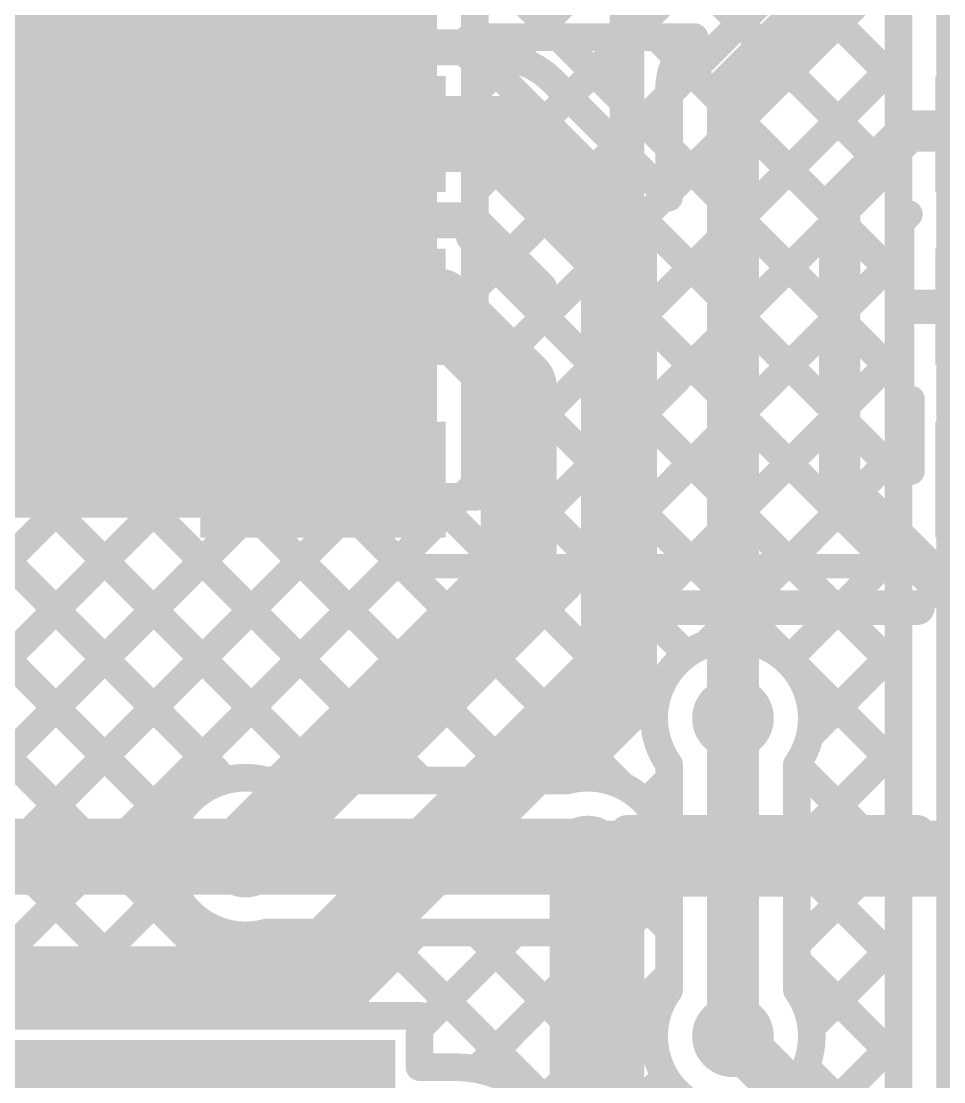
# Model space of a CAD drawing. Header units: millimetres. Extents: x 0 to 214, y 0 to 214.
# Drawn here: x 0.6312 to 0.8981, y 1.025 to 1.3318 of the extents above; entities that cross this region are included whole.
import ezdxf

# ---------------------------------------------------------------- set-up
doc = ezdxf.new("R2010")
doc.units = ezdxf.units.MM
doc.header["$MEASUREMENT"] = 0
for name, color, linetype in [('BottomLayer', 5, 'Continuous'), ('BottomOverlay', 54, 'Continuous'), ('BottomPaste', 16, 'Continuous'), ('BottomSolder', 6, 'Continuous'), ('TopLayer', 1, 'Continuous'), ('TopOverlay', 2, 'Continuous'), ('TopPaste', 8, 'Continuous'), ('TopSolder', 216, 'Continuous'), ('ViaHoleLayer', 16, 'Continuous')]:
    doc.layers.add(name, color=color, linetype=linetype)

# ---------------------------------------------------------------- blocks, each defined once
blk = doc.blocks.new('SOIC_8_B_176')
at = {"layer": 'BottomLayer'}
for points in [[(0.13909, 0.0622), (0.0761, 0.0622), (0.0761, 0.0878), (0.13909, 0.0878)], [(0.13909, 0.0122), (0.0761, 0.0122), (0.0761, 0.0378), (0.13909, 0.0378)], [(0.13909, -0.0378), (0.0761, -0.0378), (0.0761, -0.0122), (0.13909, -0.0122)]]:
    blk.add_hatch(color=5, dxfattribs=at).paths.add_polyline_path(points)
at = {"layer": 'BottomPaste'}
for points in [[(0.13909, 0.0622), (0.0761, 0.0622), (0.0761, 0.0878), (0.13909, 0.0878)], [(0.13909, 0.0122), (0.0761, 0.0122), (0.0761, 0.0378), (0.13909, 0.0378)], [(0.13909, -0.0378), (0.0761, -0.0378), (0.0761, -0.0122), (0.13909, -0.0122)]]:
    blk.add_hatch(color=16, dxfattribs=at).paths.add_polyline_path(points)
at = {"layer": 'BottomSolder'}
for points in [[(-0.0695, 0.0582), (-0.1405, 0.0582), (-0.1405, 0.0918), (-0.0695, 0.0918)], [(0.14309, 0.0582), (0.0721, 0.0582), (0.0721, 0.0918), (0.14309, 0.0918)], [(-0.0695, 0.0082), (-0.1405, 0.0082), (-0.1405, 0.0418), (-0.0695, 0.0418)], [(0.14309, 0.0082), (0.0721, 0.0082), (0.0721, 0.0418), (0.14309, 0.0418)], [(-0.0695, -0.0418), (-0.1405, -0.0418), (-0.1405, -0.0082), (-0.0695, -0.0082)], [(0.14309, -0.0418), (0.0721, -0.0418), (0.0721, -0.0082), (0.14309, -0.0082)]]:
    blk.add_hatch(color=6, dxfattribs=at).paths.add_polyline_path(points)
at = {"layer": 'BottomOverlay', "const_width": 0.007}
blk.add_lwpolyline([(0.0785, 0.1), (-0.0785, 0.1)], dxfattribs=at)
at = {"layer": 'BottomOverlay', "const_width": 0.0035}
blk.add_lwpolyline([(0.07675, 0.1, 1), (0.08025, 0.1, 1)], format="xyb", close=True, dxfattribs=at)
blk = doc.blocks.new('C__0603_B_177')
at = {"layer": 'BottomLayer'}
for points in [[(-0.045, -0.0175), (-0.045, 0.0175), (-0.015, 0.0175), (-0.015, -0.0175)], [(0.015, -0.0175), (0.015, 0.0175), (0.045, 0.0175), (0.045, -0.0175)]]:
    blk.add_hatch(color=5, dxfattribs=at).paths.add_polyline_path(points)
at = {"layer": 'BottomPaste'}
for points in [[(-0.045, -0.0175), (-0.045, 0.0175), (-0.015, 0.0175), (-0.015, -0.0175)], [(0.015, -0.0175), (0.015, 0.0175), (0.045, 0.0175), (0.045, -0.0175)]]:
    blk.add_hatch(color=16, dxfattribs=at).paths.add_polyline_path(points)
at = {"layer": 'BottomSolder'}
for points in [[(-0.04736, -0.01986), (-0.04736, 0.01986), (-0.01264, 0.01986), (-0.01264, -0.01986)], [(0.01264, -0.01986), (0.01264, 0.01986), (0.04736, 0.01986), (0.04736, -0.01986)]]:
    blk.add_hatch(color=6, dxfattribs=at).paths.add_polyline_path(points)
at = {"layer": 'BottomOverlay', "const_width": 0.005}
for points in [[(-0.049, 0.021), (-0.049, -0.021)], [(-0.018, 0.021), (-0.049, 0.021)], [(0.049, 0.021), (0.018, 0.021)], [(0.049, 0.021), (0.049, -0.021)], [(-0.018, -0.021), (-0.049, -0.021)], [(0.049, -0.021), (0.018, -0.021)]]:
    blk.add_lwpolyline(points, dxfattribs=at)
at = {"layer": 'BottomOverlay', "const_width": 0.0025}
for points in [[(-0.05025, 0.021, 1), (-0.04775, 0.021, 1)], [(-0.05025, 0.021, 1), (-0.04775, 0.021, 1)], [(-0.01925, 0.021, 1), (-0.01675, 0.021, 1)], [(0.01675, 0.021, 1), (0.01925, 0.021, 1)], [(0.04775, 0.021, 1), (0.05025, 0.021, 1)], [(0.04775, 0.021, 1), (0.05025, 0.021, 1)], [(-0.05025, -0.021, 1), (-0.04775, -0.021, 1)], [(-0.05025, -0.021, 1), (-0.04775, -0.021, 1)], [(-0.01925, -0.021, 1), (-0.01675, -0.021, 1)], [(0.01675, -0.021, 1), (0.01925, -0.021, 1)], [(0.04775, -0.021, 1), (0.05025, -0.021, 1)], [(0.04775, -0.021, 1), (0.05025, -0.021, 1)]]:
    blk.add_lwpolyline(points, format="xyb", close=True, dxfattribs=at)
blk = doc.blocks.new('D2P___248')
at = {"layer": 'TopLayer'}
blk.add_hatch(color=1, dxfattribs=at).paths.add_polyline_path([(0.05906, -0.13504), (0.14094, -0.13504), (0.14094, -0.28504), (0.05906, -0.28504)])
at = {"layer": 'TopPaste'}
blk.add_hatch(color=8, dxfattribs=at).paths.add_polyline_path([(0.05906, -0.13504), (0.14094, -0.13504), (0.14094, -0.28504), (0.05906, -0.28504)])
at = {"layer": 'TopSolder'}
blk.add_hatch(color=216, dxfattribs=at).paths.add_polyline_path([(0.05506, -0.13104), (0.14494, -0.13104), (0.14494, -0.28904), (0.05506, -0.28904)])
at = {"layer": 'TopOverlay', "const_width": 0.01}
for points in [[(0.201, -0.064), (0.201, 0.02)], [(0.201, -0.064), (-0.205, -0.064)]]:
    blk.add_lwpolyline(points, dxfattribs=at)
at = {"layer": 'TopOverlay', "const_width": 0.005}
for points in [[(0.1985, 0.02, 1), (0.2035, 0.02, 1)], [(0.1985, -0.064, 1), (0.2035, -0.064, 1)], [(0.1985, -0.064, 1), (0.2035, -0.064, 1)]]:
    blk.add_lwpolyline(points, format="xyb", close=True, dxfattribs=at)
blk = doc.blocks.new('D2P___249')
at = {"layer": 'TopLayer'}
blk.add_hatch(color=1, dxfattribs=at).paths.add_polyline_path([(-0.14094, -0.13504), (-0.05906, -0.13504), (-0.05906, -0.28504), (-0.14094, -0.28504)])
at = {"layer": 'TopPaste'}
blk.add_hatch(color=8, dxfattribs=at).paths.add_polyline_path([(-0.14094, -0.13504), (-0.05906, -0.13504), (-0.05906, -0.28504), (-0.14094, -0.28504)])
at = {"layer": 'TopSolder'}
blk.add_hatch(color=216, dxfattribs=at).paths.add_polyline_path([(-0.14494, -0.13104), (-0.05506, -0.13104), (-0.05506, -0.28904), (-0.14494, -0.28904)])
at = {"layer": 'TopOverlay', "const_width": 0.01}
for points in [[(-0.205, -0.064), (-0.205, 0.02)], [(0.201, -0.064), (-0.205, -0.064)]]:
    blk.add_lwpolyline(points, dxfattribs=at)
at = {"layer": 'TopOverlay'}
for points, const_width in [([(-0.2075, 0.02, 1), (-0.2025, 0.02, 1)], 0.005), ([(-0.2075, -0.064, 1), (-0.2025, -0.064, 1)], 0.005), ([(-0.2075, -0.064, 1), (-0.2025, -0.064, 1)], 0.005), ([(-0.153, -0.192, 1), (-0.167, -0.192, 1)], 0.01), ([(-0.1695, -0.192, 1), (-0.1645, -0.192, 1)], 0.005), ([(-0.1555, -0.192, 1), (-0.1505, -0.192, 1)], 0.005)]:
    blk.add_lwpolyline(points, format="xyb", close=True, dxfattribs=dict(at, const_width=const_width))

msp = doc.modelspace()

# ---------------------------------------------------------------- hatches: boundary and pattern name
at = {"layer": 'BottomLayer'}
h = msp.add_hatch(color=5, dxfattribs=at)
edge = h.paths.add_edge_path()
edge.add_arc((0.83714, 1.13017), 0.01181, 0, 360)
h = msp.add_hatch(color=5, dxfattribs=at)
edge = h.paths.add_edge_path()
edge.add_arc((0.69614, 1.09017), 0.01181, 0, 360)
h = msp.add_hatch(color=5, dxfattribs=at)
edge = h.paths.add_edge_path()
edge.add_arc((0.79514, 1.09017), 0.01181, 0, 360)
h = msp.add_hatch(color=5, dxfattribs=at)
edge = h.paths.add_edge_path()
edge.add_arc((0.83714, 1.03817), 0.01181, 0, 360)
at = {"layer": 'BottomSolder'}
h = msp.add_hatch(color=6, dxfattribs=at)
edge = h.paths.add_edge_path()
edge.add_arc((0.83714, 1.13017), 0.00991, 0, 360)
h = msp.add_hatch(color=6, dxfattribs=at)
edge = h.paths.add_edge_path()
edge.add_arc((0.69614, 1.09017), 0.00991, 0, 360)
h = msp.add_hatch(color=6, dxfattribs=at)
edge = h.paths.add_edge_path()
edge.add_arc((0.79514, 1.09017), 0.00991, 0, 360)
h = msp.add_hatch(color=6, dxfattribs=at)
edge = h.paths.add_edge_path()
edge.add_arc((0.83714, 1.03817), 0.00991, 0, 360)
at = {"layer": 'TopLayer'}
for points in [[(0.896, 0.64), (1.256, 0.64), (1.256, 1.592), (0.896, 1.592)], [(0.29814, 1.20517), (0.75149, 1.20517), (0.75149, 1.34317), (0.29814, 1.34317)]]:
    msp.add_hatch(color=1, dxfattribs=at).paths.add_polyline_path(points)
h = msp.add_hatch(color=1, dxfattribs=at)
edge = h.paths.add_edge_path()
edge.add_arc((0.83714, 1.13017), 0.01181, 0, 360)
h = msp.add_hatch(color=1, dxfattribs=at)
edge = h.paths.add_edge_path()
edge.add_arc((0.69614, 1.09017), 0.01181, 0, 360)
h = msp.add_hatch(color=1, dxfattribs=at)
edge = h.paths.add_edge_path()
edge.add_arc((0.79514, 1.09017), 0.01181, 0, 360)
h = msp.add_hatch(color=1, dxfattribs=at)
edge = h.paths.add_edge_path()
edge.add_arc((0.83714, 1.03817), 0.01181, 0, 360)
at = {"layer": 'TopSolder'}
h = msp.add_hatch(color=216, dxfattribs=at)
edge = h.paths.add_edge_path()
edge.add_arc((0.83714, 1.13017), 0.00991, 0, 360)
h = msp.add_hatch(color=216, dxfattribs=at)
edge = h.paths.add_edge_path()
edge.add_arc((0.69614, 1.09017), 0.00991, 0, 360)
h = msp.add_hatch(color=216, dxfattribs=at)
edge = h.paths.add_edge_path()
edge.add_arc((0.79514, 1.09017), 0.00991, 0, 360)
h = msp.add_hatch(color=216, dxfattribs=at)
edge = h.paths.add_edge_path()
edge.add_arc((0.83714, 1.03817), 0.00991, 0, 360)
at = {"layer": 'ViaHoleLayer'}
h = msp.add_hatch(color=16, dxfattribs=at)
edge = h.paths.add_edge_path()
edge.add_arc((0.83714, 1.13017), 0.00591, 0, 360)
h = msp.add_hatch(color=16, dxfattribs=at)
edge = h.paths.add_edge_path()
edge.add_arc((0.69614, 1.09017), 0.00591, 0, 360)
h = msp.add_hatch(color=16, dxfattribs=at)
edge = h.paths.add_edge_path()
edge.add_arc((0.79514, 1.09017), 0.00591, 0, 360)
h = msp.add_hatch(color=16, dxfattribs=at)
edge = h.paths.add_edge_path()
edge.add_arc((0.83714, 1.03817), 0.00591, 0, 360)

# ---------------------------------------------------------------- linework, layer by layer
at = {"layer": 'BottomLayer'}
for points, const_width in [([(0.59314, 1.33217), (0.66214, 1.40117)], 0.04), ([(0.62414, 1.31933), (0.67498, 1.37017)], 0.008), ([(0.67605, 1.32538), (0.67605, 1.37017)], 0.008), ([(0.62414, 1.31411), (0.67605, 1.36601)], 0.008), ([(0.83714, 1.31214), (0.87417, 1.34917)], 0.015), ([(0.65276, 1.34795), (0.67774, 1.32297)], 0.008), ([(0.62414, 1.28582), (0.67605, 1.33773)], 0.008), ([(0.63862, 1.33381), (0.67605, 1.29638)], 0.008), ([(0.67605, 1.32538), (0.76104, 1.32538)], 0.008), ([(0.68957, 1.32297), (0.69198, 1.32538)], 0.008), ([(0.70362, 1.32538), (0.70603, 1.32297)], 0.008), ([(0.71786, 1.32297), (0.72026, 1.32538)], 0.008), ([(0.7319, 1.32538), (0.73431, 1.32297)], 0.008), ([(0.74614, 1.32297), (0.74855, 1.32538)], 0.008), ([(0.76019, 1.32538), (0.76439, 1.32117)], 0.008), ([(0.76104, 1.32717), (0.82601, 1.32717)], 0.008), ([(0.77239, 1.32093), (0.77863, 1.32717)], 0.008), ([(0.78667, 1.32717), (0.81864, 1.29521)], 0.008), ([(0.78958, 1.30984), (0.80691, 1.32717)], 0.008), ([(0.81496, 1.32717), (0.82098, 1.32115)], 0.008), ([(0.67605, 1.32297), (0.76104, 1.32297)], 0.008), ([(0.67605, 1.27667), (0.67605, 1.32297)], 0.008), ([(0.76104, 1.32117), (0.76914, 1.32117)], 0.008), ([(0.62448, 1.31967), (0.66747, 1.27667)], 0.008), ([(0.83714, 1.13017), (0.83714, 1.31214)], 0.015), ([(0.78474, 1.31469), (0.81864, 1.28079)], 0.008), ([(0.81864, 1.28079), (0.81864, 1.31214)], 0.008), ([(0.64328, 1.27667), (0.67605, 1.30944)], 0.008), ([(0.80373, 1.2957), (0.81864, 1.31062)], 0.008), ([(0.71854, 1.29917), (0.76914, 1.29917)], 0.022), ([(0.76914, 1.29917), (0.80414, 1.26417)], 0.022), ([(0.868, 1.28), (0.888, 1.3)], 0.012), ([(0.888, 1.3), (0.93031, 1.3)], 0.012), ([(0.62414, 1.29172), (0.63918, 1.27667)], 0.008), ([(0.868, 1.19825), (0.868, 1.28)], 0.012), ([(0.67156, 1.27667), (0.67605, 1.28116)], 0.008), ([(0.62714, 1.27667), (0.67605, 1.27667)], 0.008), ([(0.67605, 1.27667), (0.67914, 1.27667)], 0.008), ([(0.67605, 1.27538), (0.67914, 1.27538)], 0.008), ([(0.67914, 1.27538), (0.76104, 1.27538)], 0.008), ([(0.69614, 1.27297), (0.69855, 1.27538)], 0.008), ([(0.69705, 1.27538), (0.69946, 1.27297)], 0.008), ([(0.72442, 1.27297), (0.72683, 1.27538)], 0.008), ([(0.72533, 1.27538), (0.72774, 1.27297)], 0.008), ([(0.75271, 1.27297), (0.75512, 1.27538)], 0.008), ([(0.75362, 1.27538), (0.75603, 1.27297)], 0.008), ([(0.76104, 1.27616), (0.78214, 1.25506)], 0.008), ([(0.88564, 1.2736), (0.88801, 1.27597)], 0.008), ([(0.67914, 1.27297), (0.76104, 1.27297)], 0.008), ([(0.76104, 1.26929), (0.76104, 1.27297)], 0.008), ([(0.885, 1.2053), (0.885, 1.27296)], 0.008), ([(0.88564, 1.22238), (0.88564, 1.2736)], 0.008), ([(0.80414, 1.14517), (0.80414, 1.26417)], 0.022), ([(0.76774, 1.26469), (0.78214, 1.25029)], 0.008), ([(0.77023, 1.2622), (0.77261, 1.26459)], 0.008), ([(0.65154, 1.24917), (0.71854, 1.24917)], 0.022), ([(0.71854, 1.24917), (0.75214, 1.24917)], 0.022), ([(0.75214, 1.24917), (0.77514, 1.22617)], 0.022), ([(0.78214, 1.25029), (0.78214, 1.25506)], 0.008), ([(0.88964, 1.24917), (0.93114, 1.24917)], 0.01), ([(0.77514, 1.17017), (0.77514, 1.22617)], 0.022), ([(0.88864, 1.20165), (0.88864, 1.22238)], 0.008), ([(0.885, 1.20727), (0.88864, 1.21091)], 0.008), ([(0.56314, 1.19917), (0.71854, 1.19917)], 0.022), ([(0.885, 1.2053), (0.88864, 1.20165)], 0.008), ([(0.868, 1.19825), (0.96214, 1.10411)], 0.012), ([(0.69664, 1.09167), (0.77514, 1.17017)], 0.022), ([(0.71214, 1.05317), (0.80414, 1.14517)], 0.022), ([(0.55283, 1.09017), (0.69614, 1.09017)], 0.022), ([(0.79514, 1.01717), (0.79514, 1.09017)], 0.022), ([(0.79514, 1.09017), (0.79558, 1.09017)], 0.022), ([(0.79558, 1.09017), (0.79618, 1.08957)], 0.022), ([(0.79618, 1.08957), (0.92396, 1.08957)], 0.022), ([(0.54814, 1.05317), (0.71214, 1.05317)], 0.022), ([(0.83714, 1.03817), (0.86054, 1.01477)], 0.015), ([(0.79514, 1.01717), (0.85924, 0.95307)], 0.022)]:
    msp.add_lwpolyline(points, dxfattribs=dict(at, const_width=const_width))
for points, const_width in [([(0.63662, 1.33381, 1), (0.64062, 1.33381, 1)], 0.004), ([(0.67405, 1.32538, 1), (0.67805, 1.32538, 1)], 0.004), ([(0.67405, 1.32538, 1), (0.67805, 1.32538, 1)], 0.004), ([(0.68998, 1.32538, 1), (0.69398, 1.32538, 1)], 0.004), ([(0.70162, 1.32538, 1), (0.70562, 1.32538, 1)], 0.004), ([(0.71826, 1.32538, 1), (0.72226, 1.32538, 1)], 0.004), ([(0.7299, 1.32538, 1), (0.7339, 1.32538, 1)], 0.004), ([(0.74655, 1.32538, 1), (0.75055, 1.32538, 1)], 0.004), ([(0.75819, 1.32538, 1), (0.76219, 1.32538, 1)], 0.004), ([(0.75904, 1.32717, 1), (0.76304, 1.32717, 1)], 0.004), ([(0.75904, 1.32538, 1), (0.76304, 1.32538, 1)], 0.004), ([(0.77663, 1.32717, 1), (0.78063, 1.32717, 1)], 0.004), ([(0.78467, 1.32717, 1), (0.78867, 1.32717, 1)], 0.004), ([(0.80491, 1.32717, 1), (0.80891, 1.32717, 1)], 0.004), ([(0.81296, 1.32717, 1), (0.81696, 1.32717, 1)], 0.004), ([(0.82206, 1.32522, 1), (0.82606, 1.32522, 1)], 0.004), ([(0.82206, 1.32522, 1), (0.82606, 1.32522, 1)], 0.004), ([(0.82401, 1.32717, 1), (0.82801, 1.32717, 1)], 0.004), ([(0.67405, 1.32297, 1), (0.67805, 1.32297, 1)], 0.004), ([(0.67405, 1.32297, 1), (0.67805, 1.32297, 1)], 0.004), ([(0.67574, 1.32297, 1), (0.67974, 1.32297, 1)], 0.004), ([(0.68757, 1.32297, 1), (0.69157, 1.32297, 1)], 0.004), ([(0.70403, 1.32297, 1), (0.70803, 1.32297, 1)], 0.004), ([(0.71586, 1.32297, 1), (0.71986, 1.32297, 1)], 0.004), ([(0.73231, 1.32297, 1), (0.73631, 1.32297, 1)], 0.004), ([(0.74414, 1.32297, 1), (0.74814, 1.32297, 1)], 0.004), ([(0.75904, 1.32297, 1), (0.76304, 1.32297, 1)], 0.004), ([(0.75904, 1.32117, 1), (0.76304, 1.32117, 1)], 0.004), ([(0.76239, 1.32117, 1), (0.76639, 1.32117, 1)], 0.004), ([(0.76714, 1.32117, 1), (0.77114, 1.32117, 1)], 0.004), ([(0.76714, 1.32117, 1), (0.77114, 1.32117, 1)], 0.004), ([(0.76714, 1.32117, 1), (0.77114, 1.32117, 1)], 0.004), ([(0.77039, 1.32093, 1), (0.77439, 1.32093, 1)], 0.004), ([(0.81898, 1.32115, 1), (0.82298, 1.32115, 1)], 0.004), ([(0.83339, 1.31214, 1), (0.84089, 1.31214, 1)], 0.0075), ([(0.83339, 1.31214, 1), (0.84089, 1.31214, 1)], 0.0075), ([(0.7827, 1.31473, 1), (0.7867, 1.31473, 1)], 0.004), ([(0.78274, 1.31469, 1), (0.78674, 1.31469, 1)], 0.004), ([(0.78274, 1.31469, 1), (0.78674, 1.31469, 1)], 0.004), ([(0.81664, 1.31214, 1), (0.82064, 1.31214, 1)], 0.004), ([(0.81664, 1.31214, 1), (0.82064, 1.31214, 1)], 0.004), ([(0.81664, 1.31214, 1), (0.82064, 1.31214, 1)], 0.004), ([(0.67405, 1.30944, 1), (0.67805, 1.30944, 1)], 0.004), ([(0.78758, 1.30984, 1), (0.79158, 1.30984, 1)], 0.004), ([(0.81664, 1.31062, 1), (0.82064, 1.31062, 1)], 0.004), ([(0.71304, 1.29917, 1), (0.72404, 1.29917, 1)], 0.011), ([(0.76364, 1.29917, 1), (0.77464, 1.29917, 1)], 0.011), ([(0.76364, 1.29917, 1), (0.77464, 1.29917, 1)], 0.011), ([(0.885, 1.3, 1), (0.891, 1.3, 1)], 0.006), ([(0.885, 1.3, 1), (0.891, 1.3, 1)], 0.006), ([(0.67405, 1.29638, 1), (0.67805, 1.29638, 1)], 0.004), ([(0.80173, 1.2957, 1), (0.80573, 1.2957, 1)], 0.004), ([(0.81664, 1.29521, 1), (0.82064, 1.29521, 1)], 0.004), ([(0.865, 1.28, 1), (0.871, 1.28, 1)], 0.006), ([(0.865, 1.28, 1), (0.871, 1.28, 1)], 0.006), ([(0.67405, 1.28116, 1), (0.67805, 1.28116, 1)], 0.004), ([(0.81664, 1.28079, 1), (0.82064, 1.28079, 1)], 0.004), ([(0.81664, 1.28079, 1), (0.82064, 1.28079, 1)], 0.004), ([(0.63718, 1.27667, 1), (0.64118, 1.27667, 1)], 0.004), ([(0.64128, 1.27667, 1), (0.64528, 1.27667, 1)], 0.004), ([(0.66547, 1.27667, 1), (0.66947, 1.27667, 1)], 0.004), ([(0.66956, 1.27667, 1), (0.67356, 1.27667, 1)], 0.004), ([(0.67405, 1.27667, 1), (0.67805, 1.27667, 1)], 0.004), ([(0.67405, 1.27667, 1), (0.67805, 1.27667, 1)], 0.004), ([(0.67405, 1.27667, 1), (0.67805, 1.27667, 1)], 0.004), ([(0.67405, 1.27538, 1), (0.67805, 1.27538, 1)], 0.004), ([(0.67714, 1.27667, 1), (0.68114, 1.27667, 1)], 0.004), ([(0.67714, 1.27538, 1), (0.68114, 1.27538, 1)], 0.004), ([(0.67714, 1.27538, 1), (0.68114, 1.27538, 1)], 0.004), ([(0.69505, 1.27538, 1), (0.69905, 1.27538, 1)], 0.004), ([(0.69655, 1.27538, 1), (0.70055, 1.27538, 1)], 0.004), ([(0.72333, 1.27538, 1), (0.72733, 1.27538, 1)], 0.004), ([(0.72483, 1.27538, 1), (0.72883, 1.27538, 1)], 0.004), ([(0.75162, 1.27538, 1), (0.75562, 1.27538, 1)], 0.004), ([(0.75312, 1.27538, 1), (0.75712, 1.27538, 1)], 0.004), ([(0.75904, 1.27616, 1), (0.76304, 1.27616, 1)], 0.004), ([(0.75904, 1.27538, 1), (0.76304, 1.27538, 1)], 0.004), ([(0.88601, 1.27597, 1), (0.89001, 1.27597, 1)], 0.004), ([(0.67714, 1.27297, 1), (0.68114, 1.27297, 1)], 0.004), ([(0.69414, 1.27297, 1), (0.69814, 1.27297, 1)], 0.004), ([(0.69746, 1.27297, 1), (0.70146, 1.27297, 1)], 0.004), ([(0.72242, 1.27297, 1), (0.72642, 1.27297, 1)], 0.004), ([(0.72574, 1.27297, 1), (0.72974, 1.27297, 1)], 0.004), ([(0.75071, 1.27297, 1), (0.75471, 1.27297, 1)], 0.004), ([(0.75403, 1.27297, 1), (0.75803, 1.27297, 1)], 0.004), ([(0.75904, 1.27297, 1), (0.76304, 1.27297, 1)], 0.004), ([(0.75904, 1.27297, 1), (0.76304, 1.27297, 1)], 0.004), ([(0.883, 1.27296, 1), (0.887, 1.27296, 1)], 0.004), ([(0.88364, 1.2736, 1), (0.88764, 1.2736, 1)], 0.004), ([(0.88364, 1.2736, 1), (0.88764, 1.2736, 1)], 0.004), ([(0.75904, 1.26929, 1), (0.76304, 1.26929, 1)], 0.004), ([(0.75904, 1.26929, 1), (0.76304, 1.26929, 1)], 0.004), ([(0.75904, 1.26929, 1), (0.76304, 1.26929, 1)], 0.004), ([(0.79864, 1.26417, 1), (0.80964, 1.26417, 1)], 0.011), ([(0.79864, 1.26417, 1), (0.80964, 1.26417, 1)], 0.011), ([(0.7657, 1.26473, 1), (0.7697, 1.26473, 1)], 0.004), ([(0.76574, 1.26469, 1), (0.76974, 1.26469, 1)], 0.004), ([(0.76574, 1.26469, 1), (0.76974, 1.26469, 1)], 0.004), ([(0.77061, 1.26459, 1), (0.77461, 1.26459, 1)], 0.004), ([(0.76823, 1.2622, 1), (0.77223, 1.2622, 1)], 0.004), ([(0.64604, 1.24917, 1), (0.65704, 1.24917, 1)], 0.011), ([(0.71304, 1.24917, 1), (0.72404, 1.24917, 1)], 0.011), ([(0.71304, 1.24917, 1), (0.72404, 1.24917, 1)], 0.011), ([(0.74664, 1.24917, 1), (0.75764, 1.24917, 1)], 0.011), ([(0.74664, 1.24917, 1), (0.75764, 1.24917, 1)], 0.011), ([(0.78014, 1.25506, 1), (0.78414, 1.25506, 1)], 0.004), ([(0.78014, 1.25506, 1), (0.78414, 1.25506, 1)], 0.004), ([(0.78014, 1.25029, 1), (0.78414, 1.25029, 1)], 0.004), ([(0.78014, 1.25029, 1), (0.78414, 1.25029, 1)], 0.004), ([(0.88714, 1.24917, 1), (0.89214, 1.24917, 1)], 0.005), ([(0.76964, 1.22617, 1), (0.78064, 1.22617, 1)], 0.011), ([(0.76964, 1.22617, 1), (0.78064, 1.22617, 1)], 0.011), ([(0.88364, 1.22238, 1), (0.88764, 1.22238, 1)], 0.004), ([(0.88664, 1.22238, 1), (0.89064, 1.22238, 1)], 0.004), ([(0.88664, 1.21091, 1), (0.89064, 1.21091, 1)], 0.004), ([(0.71304, 1.19917, 1), (0.72404, 1.19917, 1)], 0.011), ([(0.883, 1.20727, 1), (0.887, 1.20727, 1)], 0.004), ([(0.883, 1.2053, 1), (0.887, 1.2053, 1)], 0.004), ([(0.883, 1.2053, 1), (0.887, 1.2053, 1)], 0.004), ([(0.88664, 1.20165, 1), (0.89064, 1.20165, 1)], 0.004), ([(0.88664, 1.20165, 1), (0.89064, 1.20165, 1)], 0.004), ([(0.865, 1.19825, 1), (0.871, 1.19825, 1)], 0.006), ([(0.865, 1.19825, 1), (0.871, 1.19825, 1)], 0.006), ([(0.76964, 1.17017, 1), (0.78064, 1.17017, 1)], 0.011), ([(0.76964, 1.17017, 1), (0.78064, 1.17017, 1)], 0.011), ([(0.79864, 1.14517, 1), (0.80964, 1.14517, 1)], 0.011), ([(0.79864, 1.14517, 1), (0.80964, 1.14517, 1)], 0.011), ([(0.83339, 1.13017, 1), (0.84089, 1.13017, 1)], 0.0075), ([(0.69114, 1.09167, 1), (0.70214, 1.09167, 1)], 0.011), ([(0.69064, 1.09017, 1), (0.70164, 1.09017, 1)], 0.011), ([(0.78964, 1.09017, 1), (0.80064, 1.09017, 1)], 0.011), ([(0.78964, 1.09017, 1), (0.80064, 1.09017, 1)], 0.011), ([(0.79008, 1.09017, 1), (0.80108, 1.09017, 1)], 0.011), ([(0.79008, 1.09017, 1), (0.80108, 1.09017, 1)], 0.011), ([(0.79068, 1.08957, 1), (0.80168, 1.08957, 1)], 0.011), ([(0.79068, 1.08957, 1), (0.80168, 1.08957, 1)], 0.011), ([(0.70664, 1.05317, 1), (0.71764, 1.05317, 1)], 0.011), ([(0.70664, 1.05317, 1), (0.71764, 1.05317, 1)], 0.011), ([(0.83339, 1.03817, 1), (0.84089, 1.03817, 1)], 0.0075), ([(0.78964, 1.01717, 1), (0.80064, 1.01717, 1)], 0.011), ([(0.78964, 1.01717, 1), (0.80064, 1.01717, 1)], 0.011)]:
    msp.add_lwpolyline(points, format="xyb", close=True, dxfattribs=dict(at, const_width=const_width))
at = {"layer": 'BottomLayer', "const_width": 0.008}
for points in [[(0.81864, 1.31214, -0.198912), (0.82406, 1.32522)], [(0.81864, 1.31214, -0.198912), (0.82406, 1.32522)], [(0.76914, 1.32117, -0.199566), (0.78474, 1.31469)], [(0.76914, 1.32117, -0.198912), (0.7847, 1.31473)], [(0.76104, 1.26929, -0.09252), (0.7677, 1.26473)], [(0.76104, 1.26929, -0.093154), (0.76774, 1.26469)]]:
    msp.add_lwpolyline(points, format="xyb", dxfattribs=at)
at = {"layer": 'TopLayer'}
for points, const_width in [([(0.885, 0.703), (0.885, 1.58509)], 0.008), ([(0.76249, 1.31104), (0.885, 1.43354)], 0.008), ([(0.77064, 1.42806), (0.885, 1.3137)], 0.008), ([(0.74647, 1.42395), (0.885, 1.28542)], 0.008), ([(0.7309, 1.41123), (0.885, 1.25713)], 0.008), ([(0.76249, 1.28275), (0.885, 1.40526)], 0.008), ([(0.76249, 1.25447), (0.885, 1.37698)], 0.008), ([(0.76249, 1.19417), (0.76249, 1.35417)], 0.008), ([(0.76249, 1.35135), (0.885, 1.22885)], 0.008), ([(0.76249, 1.22619), (0.885, 1.34869)], 0.008), ([(0.76249, 1.32307), (0.885, 1.20056)], 0.008), ([(0.76249, 1.1979), (0.885, 1.32041)], 0.008), ([(0.76249, 1.29478), (0.885, 1.17228)], 0.008), ([(0.70505, 1.11217), (0.885, 1.29212)], 0.008), ([(0.76249, 1.2665), (0.885, 1.14399)], 0.008), ([(0.73333, 1.11217), (0.885, 1.26384)], 0.008), ([(0.76162, 1.11217), (0.885, 1.23555)], 0.008), ([(0.76249, 1.23822), (0.885, 1.11571)], 0.008), ([(0.76249, 1.20993), (0.82377, 1.14865)], 0.008), ([(0.82934, 1.15161), (0.885, 1.20727)], 0.008), ([(0.75877, 1.19417), (0.76249, 1.1979)], 0.008), ([(0.28714, 1.19417), (0.76249, 1.19417)], 0.008), ([(0.34686, 0.86712), (0.67391, 1.19417)], 0.008), ([(0.37515, 0.86712), (0.7022, 1.19417)], 0.008), ([(0.43687, 0.98541), (0.64563, 1.19417)], 0.008), ([(0.49541, 1.19417), (0.64548, 1.0441)], 0.008), ([(0.52369, 1.19417), (0.67376, 1.0441)], 0.008), ([(0.55198, 1.19417), (0.70205, 1.0441)], 0.008), ([(0.58026, 1.19417), (0.67521, 1.09923)], 0.008), ([(0.58041, 1.0441), (0.73048, 1.19417)], 0.008), ([(0.60855, 1.19417), (0.69046, 1.11226)], 0.008), ([(0.6087, 1.0441), (0.75877, 1.19417)], 0.008), ([(0.63683, 1.19417), (0.71883, 1.11217)], 0.008), ([(0.66512, 1.19417), (0.74712, 1.11217)], 0.008), ([(0.6934, 1.19417), (0.7754, 1.11217)], 0.008), ([(0.72168, 1.19417), (0.80522, 1.11064)], 0.008), ([(0.74997, 1.19417), (0.81433, 1.12981)], 0.008), ([(0.85279, 1.14677), (0.885, 1.17899)], 0.008), ([(0.85938, 1.12508), (0.885, 1.1507)], 0.008), ([(0.79016, 1.11243), (0.81571, 1.13798)], 0.008), ([(0.83714, 1.03817), (0.83714, 1.13017)], 0.015), ([(0.85564, 1.09306), (0.885, 1.12242)], 0.008), ([(0.81864, 1.05152), (0.81864, 1.11683)], 0.008), ([(0.85564, 1.05152), (0.85564, 1.11683)], 0.008), ([(0.85564, 1.11678), (0.885, 1.08743)], 0.008), ([(0.81179, 1.10577), (0.81864, 1.11263)], 0.008), ([(0.70217, 1.11217), (0.78911, 1.11217)], 0.008), ([(0.8156, 1.10025), (0.81864, 1.09722)], 0.008), ([(0.69614, 1.09017), (0.79514, 1.09017)], 0.022), ([(0.85564, 1.06477), (0.885, 1.09413)], 0.008), ([(0.85564, 1.0885), (0.885, 1.05914)], 0.008), ([(0.63698, 1.0441), (0.67485, 1.08198)], 0.008), ([(0.81236, 1.07521), (0.81864, 1.06893)], 0.008), ([(0.66526, 1.0441), (0.68951, 1.06835)], 0.008), ([(0.69355, 1.0441), (0.71762, 1.06817)], 0.008), ([(0.70217, 1.06817), (0.78911, 1.06817)], 0.008), ([(0.70626, 1.06817), (0.73033, 1.0441)], 0.008), ([(0.72183, 1.0441), (0.7459, 1.06817)], 0.008), ([(0.73455, 1.06817), (0.885, 0.91772)], 0.008), ([(0.74647, 1.04045), (0.77419, 1.06817)], 0.008), ([(0.76283, 1.06817), (0.885, 0.946)], 0.008), ([(0.76299, 1.02869), (0.80309, 1.06879)], 0.008), ([(0.79166, 1.06763), (0.81513, 1.04416)], 0.008), ([(0.85982, 1.04066), (0.885, 1.06585)], 0.008), ([(0.85564, 1.06022), (0.885, 1.03086)], 0.008), ([(0.78162, 1.01904), (0.81864, 1.05606)], 0.008), ([(0.57447, 1.0441), (0.74647, 1.0441)], 0.008), ([(0.74647, 1.02928), (0.74647, 1.0441)], 0.008), ([(0.71456, 0.86712), (0.885, 1.03756)], 0.008), ([(0.74647, 1.02928), (0.75646, 1.02928)], 0.008), ([(0.85819, 1.02938), (0.885, 1.00257)], 0.008), ([(0.79167, 1.0008), (0.81748, 1.02661)], 0.008)]:
    msp.add_lwpolyline(points, dxfattribs=dict(at, const_width=const_width))
for points, const_width in [([(0.76049, 1.32307, 1), (0.76449, 1.32307, 1)], 0.004), ([(0.883, 1.32041, 1), (0.887, 1.32041, 1)], 0.004), ([(0.883, 1.3137, 1), (0.887, 1.3137, 1)], 0.004), ([(0.76049, 1.31104, 1), (0.76449, 1.31104, 1)], 0.004), ([(0.76049, 1.29478, 1), (0.76449, 1.29478, 1)], 0.004), ([(0.883, 1.29212, 1), (0.887, 1.29212, 1)], 0.004), ([(0.883, 1.28542, 1), (0.887, 1.28542, 1)], 0.004), ([(0.76049, 1.28275, 1), (0.76449, 1.28275, 1)], 0.004), ([(0.76049, 1.2665, 1), (0.76449, 1.2665, 1)], 0.004), ([(0.883, 1.26384, 1), (0.887, 1.26384, 1)], 0.004), ([(0.883, 1.25713, 1), (0.887, 1.25713, 1)], 0.004), ([(0.76049, 1.25447, 1), (0.76449, 1.25447, 1)], 0.004), ([(0.76049, 1.23822, 1), (0.76449, 1.23822, 1)], 0.004), ([(0.883, 1.23555, 1), (0.887, 1.23555, 1)], 0.004), ([(0.76049, 1.22619, 1), (0.76449, 1.22619, 1)], 0.004), ([(0.883, 1.22885, 1), (0.887, 1.22885, 1)], 0.004), ([(0.76049, 1.20993, 1), (0.76449, 1.20993, 1)], 0.004), ([(0.883, 1.20727, 1), (0.887, 1.20727, 1)], 0.004), ([(0.883, 1.20056, 1), (0.887, 1.20056, 1)], 0.004), ([(0.76049, 1.1979, 1), (0.76449, 1.1979, 1)], 0.004), ([(0.76049, 1.1979, 1), (0.76449, 1.1979, 1)], 0.004), ([(0.63483, 1.19417, 1), (0.63883, 1.19417, 1)], 0.004), ([(0.64363, 1.19417, 1), (0.64763, 1.19417, 1)], 0.004), ([(0.66312, 1.19417, 1), (0.66712, 1.19417, 1)], 0.004), ([(0.67191, 1.19417, 1), (0.67591, 1.19417, 1)], 0.004), ([(0.6914, 1.19417, 1), (0.6954, 1.19417, 1)], 0.004), ([(0.7002, 1.19417, 1), (0.7042, 1.19417, 1)], 0.004), ([(0.71968, 1.19417, 1), (0.72368, 1.19417, 1)], 0.004), ([(0.72848, 1.19417, 1), (0.73248, 1.19417, 1)], 0.004), ([(0.74797, 1.19417, 1), (0.75197, 1.19417, 1)], 0.004), ([(0.75677, 1.19417, 1), (0.76077, 1.19417, 1)], 0.004), ([(0.75677, 1.19417, 1), (0.76077, 1.19417, 1)], 0.004), ([(0.76049, 1.19417, 1), (0.76449, 1.19417, 1)], 0.004), ([(0.76049, 1.19417, 1), (0.76449, 1.19417, 1)], 0.004), ([(0.883, 1.17899, 1), (0.887, 1.17899, 1)], 0.004), ([(0.883, 1.17228, 1), (0.887, 1.17228, 1)], 0.004), ([(0.82734, 1.15161, 1), (0.83134, 1.15161, 1)], 0.004), ([(0.883, 1.1507, 1), (0.887, 1.1507, 1)], 0.004), ([(0.82177, 1.14865, 1), (0.82577, 1.14865, 1)], 0.004), ([(0.85079, 1.14677, 1), (0.85479, 1.14677, 1)], 0.004), ([(0.883, 1.14399, 1), (0.887, 1.14399, 1)], 0.004), ([(0.81371, 1.13798, 1), (0.81771, 1.13798, 1)], 0.004), ([(0.83339, 1.13017, 1), (0.84089, 1.13017, 1)], 0.0075), ([(0.81233, 1.12981, 1), (0.81633, 1.12981, 1)], 0.004), ([(0.85795, 1.13017, 1), (0.86195, 1.13017, 1)], 0.004), ([(0.85795, 1.13017, 1), (0.86195, 1.13017, 1)], 0.004), ([(0.85738, 1.12508, 1), (0.86138, 1.12508, 1)], 0.004), ([(0.883, 1.12242, 1), (0.887, 1.12242, 1)], 0.004), ([(0.81664, 1.11683, 1), (0.82064, 1.11683, 1)], 0.004), ([(0.81664, 1.11683, 1), (0.82064, 1.11683, 1)], 0.004), ([(0.85364, 1.11683, 1), (0.85764, 1.11683, 1)], 0.004), ([(0.85364, 1.11683, 1), (0.85764, 1.11683, 1)], 0.004), ([(0.85364, 1.11678, 1), (0.85764, 1.11678, 1)], 0.004), ([(0.883, 1.11571, 1), (0.887, 1.11571, 1)], 0.004), ([(0.81664, 1.11263, 1), (0.82064, 1.11263, 1)], 0.004), ([(0.68846, 1.11226, 1), (0.69246, 1.11226, 1)], 0.004), ([(0.70017, 1.11217, 1), (0.70417, 1.11217, 1)], 0.004), ([(0.70017, 1.11217, 1), (0.70417, 1.11217, 1)], 0.004), ([(0.70305, 1.11217, 1), (0.70705, 1.11217, 1)], 0.004), ([(0.71683, 1.11217, 1), (0.72083, 1.11217, 1)], 0.004), ([(0.73133, 1.11217, 1), (0.73533, 1.11217, 1)], 0.004), ([(0.74512, 1.11217, 1), (0.74912, 1.11217, 1)], 0.004), ([(0.75962, 1.11217, 1), (0.76362, 1.11217, 1)], 0.004), ([(0.7734, 1.11217, 1), (0.7774, 1.11217, 1)], 0.004), ([(0.78711, 1.11217, 1), (0.79111, 1.11217, 1)], 0.004), ([(0.78711, 1.11217, 1), (0.79111, 1.11217, 1)], 0.004), ([(0.78816, 1.11243, 1), (0.79216, 1.11243, 1)], 0.004), ([(0.80322, 1.11064, 1), (0.80722, 1.11064, 1)], 0.004), ([(0.80979, 1.10577, 1), (0.81379, 1.10577, 1)], 0.004), ([(0.67321, 1.09923, 1), (0.67721, 1.09923, 1)], 0.004), ([(0.8136, 1.10025, 1), (0.8176, 1.10025, 1)], 0.004), ([(0.69064, 1.09017, 1), (0.70164, 1.09017, 1)], 0.011), ([(0.78964, 1.09017, 1), (0.80064, 1.09017, 1)], 0.011), ([(0.81664, 1.09722, 1), (0.82064, 1.09722, 1)], 0.004), ([(0.85364, 1.09306, 1), (0.85764, 1.09306, 1)], 0.004), ([(0.883, 1.09413, 1), (0.887, 1.09413, 1)], 0.004), ([(0.81595, 1.09017, 1), (0.81995, 1.09017, 1)], 0.004), ([(0.81595, 1.09017, 1), (0.81995, 1.09017, 1)], 0.004), ([(0.85364, 1.0885, 1), (0.85764, 1.0885, 1)], 0.004), ([(0.883, 1.08743, 1), (0.887, 1.08743, 1)], 0.004), ([(0.67285, 1.08198, 1), (0.67685, 1.08198, 1)], 0.004), ([(0.81036, 1.07521, 1), (0.81436, 1.07521, 1)], 0.004), ([(0.68751, 1.06835, 1), (0.69151, 1.06835, 1)], 0.004), ([(0.70017, 1.06817, 1), (0.70417, 1.06817, 1)], 0.004), ([(0.70017, 1.06817, 1), (0.70417, 1.06817, 1)], 0.004), ([(0.70426, 1.06817, 1), (0.70826, 1.06817, 1)], 0.004), ([(0.71562, 1.06817, 1), (0.71962, 1.06817, 1)], 0.004), ([(0.73255, 1.06817, 1), (0.73655, 1.06817, 1)], 0.004), ([(0.7439, 1.06817, 1), (0.7479, 1.06817, 1)], 0.004), ([(0.76083, 1.06817, 1), (0.76483, 1.06817, 1)], 0.004), ([(0.77219, 1.06817, 1), (0.77619, 1.06817, 1)], 0.004), ([(0.78711, 1.06817, 1), (0.79111, 1.06817, 1)], 0.004), ([(0.78711, 1.06817, 1), (0.79111, 1.06817, 1)], 0.004), ([(0.78966, 1.06763, 1), (0.79366, 1.06763, 1)], 0.004), ([(0.80109, 1.06879, 1), (0.80509, 1.06879, 1)], 0.004), ([(0.81664, 1.06893, 1), (0.82064, 1.06893, 1)], 0.004), ([(0.85364, 1.06477, 1), (0.85764, 1.06477, 1)], 0.004), ([(0.883, 1.06585, 1), (0.887, 1.06585, 1)], 0.004), ([(0.85364, 1.06022, 1), (0.85764, 1.06022, 1)], 0.004), ([(0.883, 1.05914, 1), (0.887, 1.05914, 1)], 0.004), ([(0.81664, 1.05606, 1), (0.82064, 1.05606, 1)], 0.004), ([(0.81664, 1.05152, 1), (0.82064, 1.05152, 1)], 0.004), ([(0.81664, 1.05152, 1), (0.82064, 1.05152, 1)], 0.004), ([(0.85364, 1.05152, 1), (0.85764, 1.05152, 1)], 0.004), ([(0.85364, 1.05152, 1), (0.85764, 1.05152, 1)], 0.004), ([(0.63498, 1.0441, 1), (0.63898, 1.0441, 1)], 0.004), ([(0.64348, 1.0441, 1), (0.64748, 1.0441, 1)], 0.004), ([(0.66326, 1.0441, 1), (0.66726, 1.0441, 1)], 0.004), ([(0.67176, 1.0441, 1), (0.67576, 1.0441, 1)], 0.004), ([(0.69155, 1.0441, 1), (0.69555, 1.0441, 1)], 0.004), ([(0.70005, 1.0441, 1), (0.70405, 1.0441, 1)], 0.004), ([(0.71983, 1.0441, 1), (0.72383, 1.0441, 1)], 0.004), ([(0.72833, 1.0441, 1), (0.73233, 1.0441, 1)], 0.004), ([(0.74447, 1.0441, 1), (0.74847, 1.0441, 1)], 0.004), ([(0.74447, 1.0441, 1), (0.74847, 1.0441, 1)], 0.004), ([(0.81313, 1.04416, 1), (0.81713, 1.04416, 1)], 0.004), ([(0.74447, 1.04045, 1), (0.74847, 1.04045, 1)], 0.004), ([(0.83339, 1.03817, 1), (0.84089, 1.03817, 1)], 0.0075), ([(0.85782, 1.04066, 1), (0.86182, 1.04066, 1)], 0.004), ([(0.85795, 1.03817, 1), (0.86195, 1.03817, 1)], 0.004), ([(0.85795, 1.03817, 1), (0.86195, 1.03817, 1)], 0.004), ([(0.883, 1.03756, 1), (0.887, 1.03756, 1)], 0.004), ([(0.883, 1.03086, 1), (0.887, 1.03086, 1)], 0.004), ([(0.74447, 1.02928, 1), (0.74847, 1.02928, 1)], 0.004), ([(0.74447, 1.02928, 1), (0.74847, 1.02928, 1)], 0.004), ([(0.75446, 1.02928, 1), (0.75846, 1.02928, 1)], 0.004), ([(0.75446, 1.02928, 1), (0.75846, 1.02928, 1)], 0.004), ([(0.76099, 1.02869, 1), (0.76499, 1.02869, 1)], 0.004), ([(0.85619, 1.02938, 1), (0.86019, 1.02938, 1)], 0.004), ([(0.81548, 1.02661, 1), (0.81948, 1.02661, 1)], 0.004)]:
    msp.add_lwpolyline(points, format="xyb", close=True, dxfattribs=dict(at, const_width=const_width))
at = {"layer": 'TopLayer', "const_width": 0.008}
for points in [[(0.81864, 1.11683, -1.373923), (0.85995, 1.13017)], [(0.85995, 1.13017, -0.157513), (0.85564, 1.11683)], [(0.70217, 1.06817, -1.310882), (0.70217, 1.11217)], [(0.78911, 1.11217, -0.494904), (0.81795, 1.09017)], [(0.81795, 1.09017, -0.494904), (0.78911, 1.06817)], [(0.85995, 1.03817, -1.373923), (0.81864, 1.05152)], [(0.85564, 1.05152, -0.157513), (0.85995, 1.03817)], [(0.75646, 1.02928, -0.414214), (0.79246, 0.99328)]]:
    msp.add_lwpolyline(points, format="xyb", dxfattribs=at)

# ---------------------------------------------------------------- block references
for name, p, rotation in [('D2P___248', (0.87051, 1.36317), 270), ('SOIC_8_B_176', (0.82614, 1.27417), 180), ('C__0603_B_177', (0.62314, 1.24817), 180), ('D2P___249', (0.87051, 0.89216), 270)]:
    msp.add_blockref(name, p, dxfattribs=dict(rotation=rotation))

doc.saveas('drawing.dxf')
